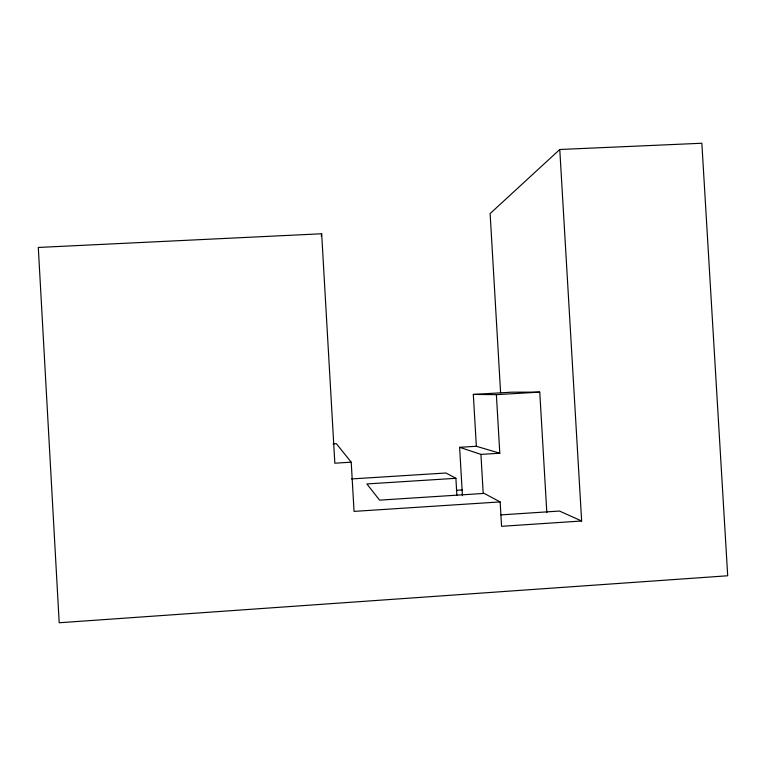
<?xml version="1.0" encoding="UTF-8"?>
<svg xmlns="http://www.w3.org/2000/svg" width="766" height="766" viewBox="0 0 766 766"><rect width="100%" height="100%" fill="white"/><g stroke="black" fill="none" stroke-linecap="round" stroke-linejoin="round"><path stroke-width="1.15" d="M321.28 236.11L321.663 233.764L38.3 247.456L59.193 622.758L727.7 575.773L701.857 143.242L559.774 149.494L490.125 213.57L500.6 392.767M559.774 149.494L581.643 520.995L501.567 526.309L500.141 501.912L484.198 493.409L379.582 500.141L366.895 483.94L455.894 478.31L456.871 495.181M500.141 501.912L354.055 511.391L351.221 462.185L336.36 443.677L333.076 443.878M501.012 514.886L559.448 511.046L581.643 520.995M351.565 478.932L445.936 472.995L455.894 478.31M456.431 490.317L462.348 489.943M462.434 495.707L459.619 447.306L476.347 446.281L499.805 453.223L496.378 394.653L473.321 394.433L476.347 446.281M351.221 462.185L334.838 463.2L321.663 233.764M459.619 447.306L480.933 454.391L499.805 453.223M473.321 394.433L511.793 392.182L539.762 392.115L546.828 512.617M496.378 394.653L539.762 392.115M480.933 454.391L483.193 493.122"/></g></svg>
